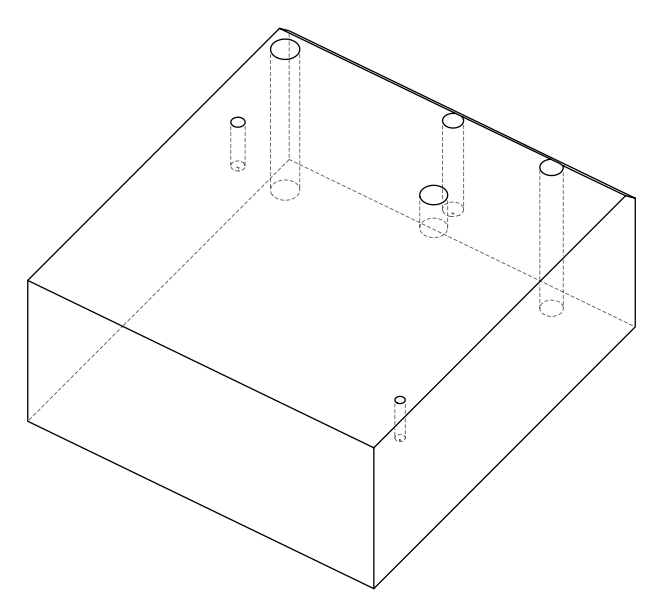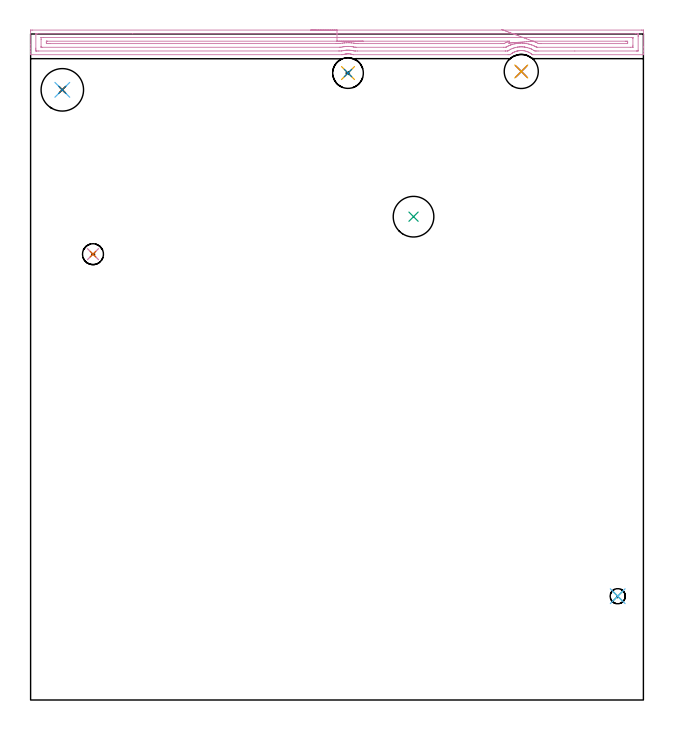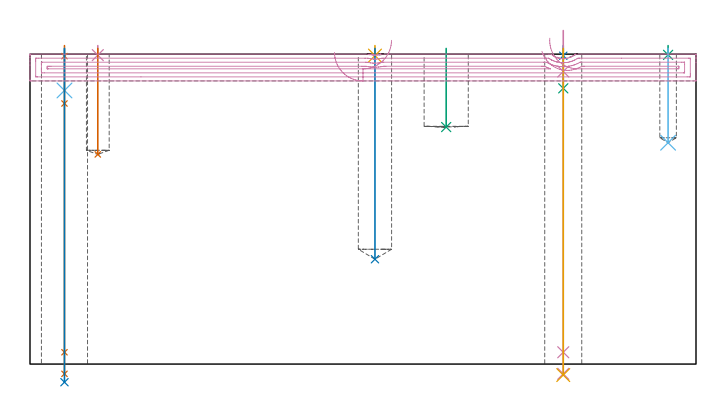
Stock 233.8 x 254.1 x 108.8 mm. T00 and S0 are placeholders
(PLAN: 16 operations, 11 tool changes, 10.8 min)
(1 SPOT_DRILL | STEP1HOLE | NXT0321_9005460120000 | 0.03 min | 3 mm3)
(2 SPOT_DRILL_1 | STEP1HOLE_1 | NXT0321_9005460120000 | 0.03 min | 2 mm3)
(3 SPOT_DRILL_2 | STEP1POCKET | NXT0321_9005460120000 | 0.03 min | 0 mm3)
(4 SPOT_DRILL_3 | STEP1POCKET_1 | NXT0321_9005460120000 | 0.03 min | 0 mm3)
(5 SPOT_DRILL_4 | STEP1POCKET_2 | NXT0321_9005460120000 | 0.03 min | 1 mm3)
(6 DRILL_BLIND_HOLE_INTO_CENTER | STEP1HOLE | NXT0301_056 | 0.06 min | 660 mm3)
(7 GUN_DRILL_THROUGH_HOLE | STEP1HOLE | UGT0307_005 | 0.54 min | 5238 mm3)
(8 DRILL_TO_ENLARGE_THROUGH_HOLE | STEP1HOLE | UGT0301_286 | 0.47 min | 16504 mm3)
(9 DRILL_BLIND_HOLE_INTO_CENTER_1 | STEP1HOLE_1 | NXT0301_051 | 0.06 min | 552 mm3)
(10 GUN_DRILL_THROUGH_HOLE_1 | STEP1HOLE_1 | UGT0307_005 | 0.57 min | 5318 mm3)
(11 DRILL_TO_ENLARGE_THROUGH_HOLE_1 | STEP1HOLE_1 | NXT0301_101 | 0.46 min | 8552 mm3)
(12 DRILL_BLIND_HOLE_INTO_CENTER_2 | STEP1POCKET | UGT0301_181 | 0.13 min | 789 mm3)
(13 DRILL_BLIND_HOLE_INTO_CENTER_3 | STEP1POCKET_1 | NXT0301_051 | 0.15 min | 1714 mm3)
(14 DRILL_BLIND_HOLE_INTO_CENTER_4 | STEP1POCKET_2 | UGT0301_227 | 0.3 min | 7477 mm3)
(15 INDEXABLE_INSERT_DRILL_BLIND_HOLE_FROM_SOLID | STEP1POCKET_3 | NXT0302_002 | 0.11 min | 4790 mm3)
(16 AREA_MILL | FG_CHAMFER_SURFACE | UGT0205_001 | 7.75 min | 10326 mm3)
(TOOL NXT0321_9005460120000 | NC Spot Drill, 142deg, 12mm, Carbide, Uncoated | D12 PA142 FL30 Z2)
(TOOL NXT0301_056 | Carbide Drill 8.5mm [860.1-0850-026A1-MM 2214] | D8.5 PA140 FL47 Z2)
(TOOL UGT0307_005 | Gun Drill 8.3 mm | D8.3 PA130 FL24 Z1)
(TOOL UGT0301_286 | Twist Drill 16.2 mm | D16.2 PA118 FL125 Z2)
(TOOL NXT0301_051 | Carbide Drill 8mm [860.1-0800-040A1-MM 2214] | D8 PA140 FL53 Z2)
(TOOL NXT0301_101 | Carbide Drill 13mm [860.1-1300-104A1-MM 2214] | D13 PA140 FL123 Z2)
(TOOL UGT0301_181 | Twist Drill 5.8 mm | D5.8 PA118 FL55 Z2)
(TOOL UGT0301_227 | Twist Drill 11.7 mm | D11.7 PA118 FL90 Z2)
(TOOL NXT0302_002 | Index. Insert Drill 15.5mm [880-D1550L20-05] | D15.5 PA176 FL78 Z2)
(TOOL UGT0205_001 | Chamfer Mill 20 x 3 x 45 deg. | D20 FL50 Z2)
(OP 1 SPOT_DRILL)
G17 G21 G94 G90
T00 M6
G54
G17 G0 G90 X12.1 Y232.8 S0 M3
G43 Z118.8 H0
G94 G81 G98 Z108.103 F250. R111.8
G80
M5
M2
(OP 2 SPOT_DRILL_1)
G17 G21 G94 G90
T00 M6
G54
G17 G0 G90 X187.2 Y239.8 S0 M3
G43 Z118.8 H0
G94 G81 G98 Z108.24 F250. R111.8
G80
M5
M2
(OP 3 SPOT_DRILL_2)
G17 G21 G94 G90
T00 M6
G54
G17 G0 G90 X224. Y39.6 S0 M3
G43 Z118.8 H0
G94 G81 G98 Z108.55 F250. R111.8
G80
M5
M2
(OP 4 SPOT_DRILL_3)
G17 G21 G94 G90
T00 M6
G54
G17 G0 G90 X23.8 Y170.1 S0 M3
G43 Z118.8 H0
G94 G81 G98 Z108.456 F250. R111.8
G80
M5
M2
(OP 5 SPOT_DRILL_4)
G17 G21 G94 G90
T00 M6
G54
G17 G0 G90 X121.1 Y239.2 S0 M3
G43 Z118.8 H0
G94 G81 G98 Z108.296 F250. R111.8
G80
M5
M2
(OP 6 DRILL_BLIND_HOLE_INTO_CENTER)
G17 G21 G94 G90
T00 M6
G54
G17 G0 G90 X12.1 Y232.8 S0 M3
G43 Z118.8 H1
G94 G81 G98 Z96.05 F250. R110.8
G80
M5
M2
(OP 7 GUN_DRILL_THROUGH_HOLE)
G17 G21 G94 G90
T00 M6
G54
G17 G0 G90 X12.1 Y232.8 M8
G43 Z118.8 H0
Z107.888
S716 M3
G94 G1 Z91.475 F125. M26
G4 X.084
Z4.15 F250.
G4 X.084
Z-3.435 F125.
G4 X.084
M5
M9
G0 Z107.888
Z118.8
M2
(OP 8 DRILL_TO_ENLARGE_THROUGH_HOLE)
G17 G21 G94 G90
T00 M6
G54
G17 G0 G90 X12.1 Y232.8 S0 M3
G43 Z118.8 H0
G94 G73 G98 Z-6.367 F250. Q14.396 R110.8
G80
M5
M2
(OP 9 DRILL_BLIND_HOLE_INTO_CENTER_1)
G17 G21 G94 G90
T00 M6
G54
G17 G0 G90 X187.2 Y239.8 S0 M3
G43 Z118.8 H1
G94 G81 G98 Z96.8 F250. R110.8
G80
M5
M2
(OP 10 GUN_DRILL_THROUGH_HOLE_1)
G17 G21 G94 G90
T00 M6
G54
G17 G0 G90 X187.2 Y239.8 M8
G43 Z118.8 H0
Z117.088
S716 M3
G94 G1 Z102.715 F125. M26
G4 X.084
Z4.15 F250.
G4 X.084
Z-3.435 F125.
G4 X.084
M5
M9
G0 Z117.088
Z118.8
M2
(OP 11 DRILL_TO_ENLARGE_THROUGH_HOLE_1)
G17 G21 G94 G90
T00 M6
G54
G17 G0 G90 X187.2 Y239.8 S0 M3
G43 Z118.8 H1
G94 G73 G98 Z-3.866 F250. Q12.518 R110.8
G80
M5
M2
(OP 12 DRILL_BLIND_HOLE_INTO_CENTER_2)
G17 G21 G94 G90
T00 M6
G54
G17 G0 G90 X224. Y39.6 S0 M3
G43 Z118.8 H0
G94 G81 G98 Z77.7 F250. R110.8
G80
M5
M2
(OP 13 DRILL_BLIND_HOLE_INTO_CENTER_3)
G17 G21 G94 G90
T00 M6
G54
G17 G0 G90 X23.8 Y170.1 S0 M3
G43 Z118.8 H1
G94 G81 G98 Z73.6 F250. R110.8
G80
M5
M2
(OP 14 DRILL_BLIND_HOLE_INTO_CENTER_4)
G17 G21 G94 G90
T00 M6
G54
G17 G0 G90 X121.1 Y239.2 S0 M3
G43 Z118.8 H0
G94 G81 G98 Z36.8 F250. R110.8
G80
M5
M2
(OP 15 INDEXABLE_INSERT_DRILL_BLIND_HOLE_FROM_SOLID)
G17 G21 G94 G90
T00 M6
G54
G17 G0 G90 X146.1 Y184.4 S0 M3
G43 Z118.8 H1
G94 G81 G98 Z83.2 F250. R110.8
G80
M5
M2
(OP 16 AREA_MILL)
G17 G21 G94 G90
T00 M6
G54
G17 G0 G90 X106.9 Y255.6 S1061 M3
G43 Z118.8 H0
Z109.4
G94 G1 X106.938 Z108.528 F250.
X107.052 Z107.664
X107.241 Z106.812
X107.503 Z105.98
X107.837 Z105.174
X108.24 Z104.4
X108.709 Z103.664
X109.24 Z102.972
X109.829 Z102.329
X110.472 Z101.74
X111.164 Z101.209
X111.9 Z100.74
X112.674 Z100.337
X113.48 Z100.003
X114.312 Z99.741
X115.164 Z99.552
X116.028 Z99.438
X116.9 Z99.4
X233.168
X233.726 Y255.594 Z99.404
X233.79 Y255.592 Z99.406
X233.8 Y255.521 Z99.476
Y249.154 Z105.841
Y247.769 Z107.227
Y247.408 Z107.587
Y246.476 Z108.523
X233.797 Y246.336 Z108.657
X233.79 Y246.203 Z108.788
X233.615 Y246.2 Z108.8
X191.579
X191.475 Y246.204 Z108.789
X191.459 Y246.212 Z108.782
X191.375 Y246.279 Z108.718
X191.355 Y246.295 Z108.703
X191.133 Y246.467 Z108.531
X191.075 Y246.512 Z108.486
X190.633 Y246.805 Z108.194
X190.181 Y247.07 Z107.928
X190.089 Y247.117 Z107.882
X189.98 Y247.171 Z107.828
X189.637 Y247.318 Z107.682
X189.393 Y247.408 Z107.591
X189.287 Y247.447 Z107.552
X188.843 Y247.577 Z107.418
X188.394 Y247.677 Z107.316
X187.948 Y247.746 Z107.25
X187.936 Y247.747 Z107.249
X187.675 Y247.773 Z107.226
X187.555 Y247.784 Z107.213
X187.5 Y247.789 Z107.209
X187.388 Y247.794 Z107.204
X187.346 Y247.793
X187.263 Y247.791 Z107.203
X187.236 Y247.792
X187.175 Y247.791
X186.99 Y247.79 Z107.208
X186.661 Y247.766 Z107.227
X186.606 Y247.763 Z107.231
X186.389 Y247.735 Z107.261
X186.323 Y247.726 Z107.27
X186.214 Y247.713 Z107.286
X186.159 Y247.706 Z107.293
X185.766 Y247.629 Z107.371
X185.713 Y247.618 Z107.381
X185.468 Y247.549 Z107.446
X185.349 Y247.517 Z107.479
X185.263 Y247.493 Z107.503
X185.17 Y247.46 Z107.535
X185.028 Y247.413 Z107.587
X185.014 Y247.408 Z107.592
X184.872 Y247.356 Z107.639
X184.819 Y247.338 Z107.658
X184.667 Y247.274 Z107.724
X184.425 Y247.17 Z107.826
X183.925 Y246.904 Z108.093
X183.75 Y246.788 Z108.206
X183.53 Y246.646 Z108.349
X183.472 Y246.608 Z108.388
X183.083 Y246.323 Z108.675
X182.925 Y246.204 Z108.79
X182.19 Y246.2 Z108.8
X123.156 Y246.203 Z108.797
X123.126 Y246.206 Z108.793
X123.078 Y246.215 Z108.784
X123.049 Y246.221 Z108.778
X122.848 Y246.28 Z108.719
X122.557 Y246.359 Z108.64
X122.262 Y246.424 Z108.572
X121.965 Y246.472 Z108.525
X121.816 Y246.496 Z108.501
X121.368 Y246.533 Z108.463
X121.148 Z108.457
X120.989 Y246.535 Z108.458
X120.921 Y246.536
X120.625 Y246.516 Z108.48
X120.478 Y246.505 Z108.489
X120.475
X120.194 Y246.465 Z108.534
X120.026 Y246.44 Z108.558
X119.581 Y246.341 Z108.656
X119.352 Y246.279 Z108.718
X119.254 Y246.252 Z108.746
X119.192 Y246.236 Z108.762
X119.11 Y246.216 Z108.782
X118.72 Y246.21 Z108.79
X0.185 Y246.2 Z108.8
X0.01 Y246.203 Z108.788
X0.003 Y246.336 Z108.656
X0. Y246.477 Z108.523
Y246.685 Z108.315
Y247.408 Z107.587
Y248.642 Z106.355
Y250.027 Z104.969
Y255.265 Z99.732
X0.004 Y255.525 Z99.472
X0.01 Y255.592 Z99.405
X0.079 Y255.599 Z99.399
X0.632 Y255.6 Z99.4
X116.9
Y254.186 Z100.814
X230.696
X231.379 Y254.184 Z100.816
X231.594 Y254.183 Z100.817
X231.737 Y254.179 Z100.821
X231.791 Y254.169 Z100.831
X231.793 Y254.139 Z100.861
X231.798 Y253.983 Z101.017
X231.8 Y253.519 Z101.481
Y253.108 Z101.892
X231.799 Y247.871 Z107.129
X231.795 Y247.733 Z107.267
X231.79 Y247.629 Z107.371
X231.719 Y247.621 Z107.379
X231.379 Y247.617 Z107.383
X231.166 Y247.615 Z107.385
X207.625 Y247.614 Z107.386
X193.604
X192.921 Y247.615 Z107.385
X192.707 Y247.617 Z107.383
X192.372 Y247.621 Z107.379
X192.027 Y247.819 Z107.181
X191.218 Y248.281 Z106.719
X191.133 Y248.325 Z106.675
X191.043 Y248.368 Z106.632
X190.526 Y248.577 Z106.423
X190.238 Y248.684 Z106.316
X189.633 Y248.872 Z106.128
X189.344 Y248.943 Z106.057
X188.953 Y249.031 Z105.969
X188.493 Y249.111 Z105.889
X188.469 Y249.115 Z105.885
X188.449 Y249.118 Z105.882
X188.163 Y249.154 Z105.846
X187.555 Y249.201 Z105.799
X187.505 Y249.203 Z105.797
X187.081 Y249.2 Z105.8
X186.661 Y249.188 Z105.812
X186.628 Y249.186 Z105.814
X186.229 Y249.154 Z105.846
X185.823 Y249.098 Z105.902
X185.766 Y249.089 Z105.911
X185.076 Y248.955 Z106.045
X185.017 Y248.942 Z106.058
X184.95 Y248.925 Z106.075
X184.872 Y248.903 Z106.097
X184.384 Y248.757 Z106.243
X183.978 Y248.616 Z106.384
X183.733 Y248.52 Z106.48
X183.189 Y248.281 Z106.719
X183.118 Y248.246 Z106.754
X183.105 Y248.239 Z106.761
X183.083 Y248.227 Z106.773
X182.553 Y247.925 Z107.075
X182.189 Y247.701 Z107.299
X182.074 Y247.631 Z107.369
X181.971 Y247.621 Z107.379
X181.294 Y247.616 Z107.384
X181.082 Y247.615 Z107.385
X124.735 Y247.617 Z107.383
X124.055 Y247.618 Z107.382
X123.838 Y247.62 Z107.38
X123.501 Y247.626 Z107.374
X123.161 Y247.701 Z107.299
X122.773 Y247.786 Z107.214
X122.266 Y247.868 Z107.132
X121.741 Y247.921 Z107.079
X121.372 Y247.942 Z107.058
X120.822 Y247.944 Z107.056
X120.655 Y247.935 Z107.065
X120.478 Y247.922 Z107.078
X119.999 Y247.875 Z107.125
X119.583 Y247.813 Z107.187
X119.239 Y247.744 Z107.256
X118.689 Y247.631 Z107.369
X118.462 Y247.629 Z107.371
X117.794 Y247.625 Z107.375
X117.572 Y247.624 Z107.376
X3.103 Y247.615 Z107.385
X2.421 Y247.616 Z107.384
X2.206 Y247.618 Z107.382
X2.063 Y247.621 Z107.379
X2.01 Y247.631 Z107.369
X2.007 Y247.661 Z107.339
X2.002 Y247.817 Z107.183
X2. Y248.281 Z106.719
Y248.692 Z106.308
X2.001 Y253.929 Z101.071
X2.005 Y254.067 Z100.933
X2.01 Y254.171 Z100.829
X2.081 Y254.179 Z100.821
X2.421 Y254.183 Z100.817
X2.634 Y254.185 Z100.815
X38.956 Y254.186 Z100.814
X116.9
Y252.772 Z102.228
X229.463 Y252.771 Z102.229
X229.59 Y252.769 Z102.231
X229.718 Y252.766 Z102.234
X229.79 Y252.762 Z102.238
X229.794 Y252.714 Z102.286
X229.797 Y252.646 Z102.354
X229.8 Y252.442 Z102.558
Y249.823 Z105.177
X229.793 Y249.154 Z105.846
X229.79 Y249.053 Z105.947
X229.787 Y249.035 Z105.965
X229.761 Y249.032 Z105.968
X229.717 Y249.03 Z105.97
X229.59 Y249.029 Z105.971
X228.824 Y249.028 Z105.972
X193.433 Y249.029 Z105.971
X193.241 Y249.031 Z105.969
X193.146 Y249.033 Z105.967
X193.101 Y249.035 Z105.965
X192.982 Y249.094 Z105.906
X192.921 Y249.129 Z105.871
X192.877 Y249.154 Z105.846
X192.332 Y249.451 Z105.549
X192.027 Y249.593 Z105.407
X191.252 Y249.911 Z105.089
X191.133 Y249.952 Z105.048
X190.905 Y250.027 Z104.973
X190.238 Y250.22 Z104.78
X189.973 Y250.286 Z104.714
X189.344 Y250.419 Z104.581
X188.865 Y250.495 Z104.505
X188.449 Y250.547 Z104.453
X187.867 Y250.596 Z104.404
X187.555 Y250.614 Z104.386
X186.956 Y250.612 Z104.388
X186.661 Y250.599 Z104.401
X186.113 Y250.562 Z104.438
X185.766 Y250.525 Z104.475
X185.318 Y250.464 Z104.536
X184.872 Y250.379 Z104.621
X184.571 Y250.32 Z104.68
X183.978 Y250.169 Z104.831
X183.864 Y250.138 Z104.862
X183.49 Y250.027 Z104.973
X183.191 Y249.922 Z105.078
X183.083 Y249.882 Z105.118
X182.557 Y249.667 Z105.333
X182.189 Y249.502 Z105.498
X181.951 Y249.386 Z105.614
X181.512 Y249.154 Z105.846
X181.371 Y249.079 Z105.921
X181.294 Y249.04 Z105.96
X180.527 Y249.03 Z105.97
X180.4 Y249.029 Z105.971
X124.18 Y249.032 Z105.968
X124.055 Y249.033 Z105.967
X123.93 Y249.037 Z105.963
X123.854 Y249.042 Z105.958
X123.76 Y249.061 Z105.939
X123.314 Y249.154 Z105.846
X123.161 Y249.181 Z105.819
X123.127 Y249.186 Z105.814
X122.656 Y249.255 Z105.745
X122.266 Y249.298 Z105.702
X122.103 Y249.313 Z105.687
X121.372 Y249.357 Z105.643
X121.162 Y249.359 Z105.641
X120.817 Y249.358 Z105.642
X120.478 Y249.343 Z105.657
X120.297 Y249.33 Z105.67
X119.583 Y249.258 Z105.742
X119.488 Y249.246 Z105.754
X118.913 Y249.154 Z105.846
X118.394 Y249.05 Z105.95
X118.3 Y249.046 Z105.954
X117.911 Y249.04 Z105.96
X117.794 Y249.039 Z105.961
X4.337 Y249.029 Z105.971
X4.21 Y249.031 Z105.969
X4.082 Y249.035 Z105.965
X4.01 Y249.038 Z105.962
X4.006 Y249.086 Z105.914
X4.003 Y249.154 Z105.846
X4.001 Y249.358 Z105.642
X4. Y251.978 Z103.022
X4.007 Y252.646 Z102.354
X4.01 Y252.748 Z102.252
X4.013 Y252.765 Z102.235
X4.039 Y252.768 Z102.232
X4.083 Y252.77 Z102.23
X4.21 Y252.771 Z102.229
X4.976 Y252.772 Z102.228
X116.9
Y251.357 Z103.643
X181.944
X182.189 Y251.356 Z103.644
X182.619 Y251.353 Z103.647
X182.654 Y251.35 Z103.65
X182.702 Y251.336 Z103.664
X182.189 Y251.149 Z103.851
X182.007 Y251.078 Z103.922
X181.563 Y250.9 Z104.1
X181.377 Y250.819 Z104.181
X181.294 Y250.781 Z104.219
X180.773 Y250.536 Z104.464
X180.621 Y250.465 Z104.535
X180.573 Y250.45 Z104.55
X180.517 Y250.447 Z104.553
X180.4 Y250.445 Z104.555
X179.974 Y250.443 Z104.557
X179.506
X124.949 Y250.446 Z104.554
X124.519 Y250.447 Z104.553
X124.288 Y250.451 Z104.549
X124.172 Y250.455 Z104.545
X124.055 Y250.475 Z104.525
X123.497 Y250.571 Z104.429
X123.161 Y250.624 Z104.376
X122.466 Y250.705 Z104.295
X122.266 Y250.722 Z104.278
X121.507 Y250.768 Z104.232
X121.372 Y250.771 Z104.229
X120.615 Y250.766 Z104.234
X120.478 Y250.76 Z104.24
X119.781 Y250.707 Z104.293
X119.583 Y250.687 Z104.313
X118.983 Y250.613 Z104.387
X118.022 Y250.46 Z104.54
X117.794 Y250.457 Z104.543
X117.357 Y250.454 Z104.546
X116.9 Y250.453 Z104.547
X116.464
X7.361 Y250.443 Z104.557
X6.893 Y250.444 Z104.556
X6.463 Y250.446 Z104.554
X6.151 Y250.45 Z104.55
X6.01 Y250.471 Z104.529
X6. Y250.898 Z104.102
X6.01 Y251.334 Z103.666
X6.018 Y251.351 Z103.649
X6.061 Y251.353 Z103.647
X6.143 Y251.356 Z103.644
X6.268 Y251.357 Z103.643
X6.424
X116.9
X117.772 Z103.681
X118.637 Z103.795
X119.488 Z103.983
X120.32 Z104.246
X121.126 Z104.58
X121.9 Z104.982
X122.636 Z105.451
X123.328 Z105.982
X123.971 Z106.572
X124.56 Z107.215
X125.092 Z107.907
X125.56 Z108.643
X125.963 Z109.416
X126.297 Z110.222
X126.559 Z111.054
X126.748 Z111.906
X126.862 Z112.771
X126.9 Z113.643
G0 Z118.8
X182.472 Y250.642
Z114.388
G1 X182.443 Y250.64 Z113.516
X182.49 Y250.643 Z112.645
X182.612 Y250.653 Z111.781
X182.809 Y250.668 Z110.931
X183.08 Y250.689 Z110.102
X183.421 Y250.715 Z109.3
X183.831 Y250.747 Z108.53
X184.306 Y250.783 Z107.799
X184.842 Y250.825 Z107.113
X185.437 Y250.871 Z106.476
X186.084 Y250.921 Z105.893
X186.78 Y250.974 Z105.369
X187.518 Y251.031 Z104.908
X188.294 Y251.091 Z104.514
X189.101 Y251.154 Z104.188
X189.933 Y251.218 Z103.935
X190.784 Y251.283 Z103.755
X191.648 Y251.35 Z103.65
X191.692 Y251.354 Z103.646
X191.784 Y251.357 Z103.643
X226.907
X227.336 Y251.355 Z103.645
X227.649 Y251.35 Z103.65
X227.79 Y251.329 Z103.671
X227.8 Y250.902 Z104.098
X227.79 Y250.466 Z104.534
X227.782 Y250.449 Z104.551
X227.74 Y250.446 Z104.554
X227.657 Y250.443 Z104.557
X194.71
X194.282 Y250.445 Z104.555
X193.816 Y250.45 Z104.55
X193.519 Y250.59 Z104.41
X192.977 Y250.846 Z104.154
X192.921 Y250.869 Z104.131
X192.842 Y250.9 Z104.1
X192.027 Y251.214 Z103.786
X191.716 Y251.324 Z103.676
X191.648 Y251.35 Z103.65
X190.865 Y251.643 Z103.397
X190.066 Y251.942 Z103.219
X189.255 Y252.246 Z103.115
X188.438 Y252.552 Z103.087
X187.622 Y252.857 Z103.136
X186.813 Y253.16 Z103.26
X186.018 Y253.458 Z103.459
X185.242 Y253.748 Z103.731
X184.491 Y254.029 Z104.074
X183.77 Y254.299 Z104.486
X183.087 Y254.555 Z104.964
X182.444 Y254.795 Z105.503
X181.849 Y255.018 Z106.1
X181.304 Y255.222 Z106.75
X180.814 Y255.405 Z107.449
X180.383 Y255.567 Z108.19
X180.015 Y255.705 Z108.968
X179.711 Y255.818 Z109.778
G0 Z118.8
M5
M2
